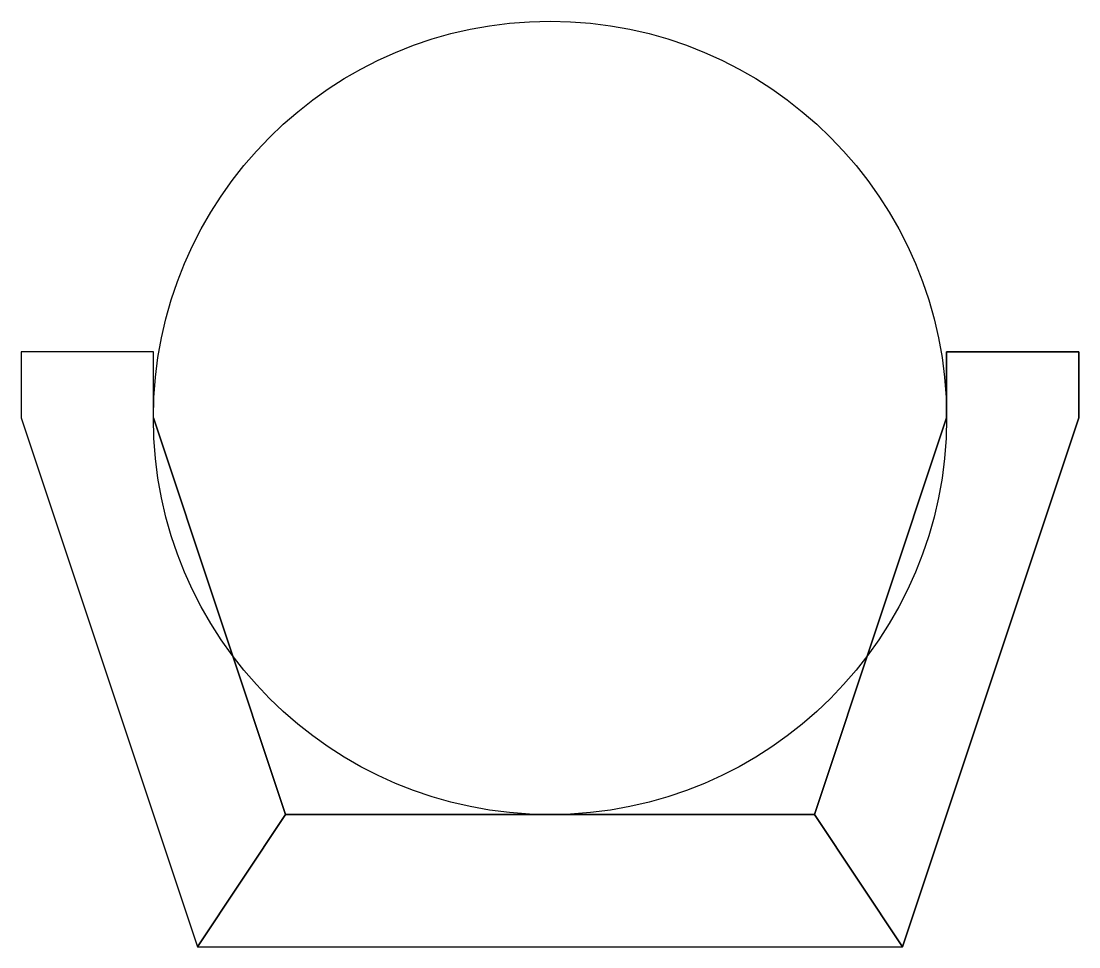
# Model space of a CAD drawing. Header units: inches. Extents: x -0.4 to 0.4, y -0.4 to 0.3.
import ezdxf

# ---------------------------------------------------------------- set-up
doc = ezdxf.new("R2010")
doc.units = ezdxf.units.IN
doc.header["$MEASUREMENT"] = 0

msp = doc.modelspace()

# ---------------------------------------------------------------- linework, layer by layer
for points in [[(-0.3, 0), (-0.3, 0.05), (-0.4, 0.05), (-0.4, 0), (-0.26667, -0.4), (-0.2, -0.3)], [(0.3, 0), (0.2, -0.3), (0.26667, -0.4), (0.4, 0), (0.4, 0.05), (0.3, 0.05)], [(0, -0.3), (-0.2, -0.3), (-0.26667, -0.4), (0.26667, -0.4), (0.2, -0.3)]]:
    msp.add_lwpolyline(points, close=True)
for points in [[(-0.3, 0), (-0.3, 0.05), (-0.4, 0.05), (-0.4, 0), (-0.26667, -0.4)], [(0.3, 0), (0.3, 0.05), (0.4, 0.05), (0.4, 0), (0.26667, -0.4)], [(-0.3, 0), (-0.2, -0.3), (0, -0.3), (0.2, -0.3), (0.3, 0)]]:
    msp.add_lwpolyline(points)
msp.add_circle((0, 0), 0.3)

doc.saveas('drawing.dxf')
